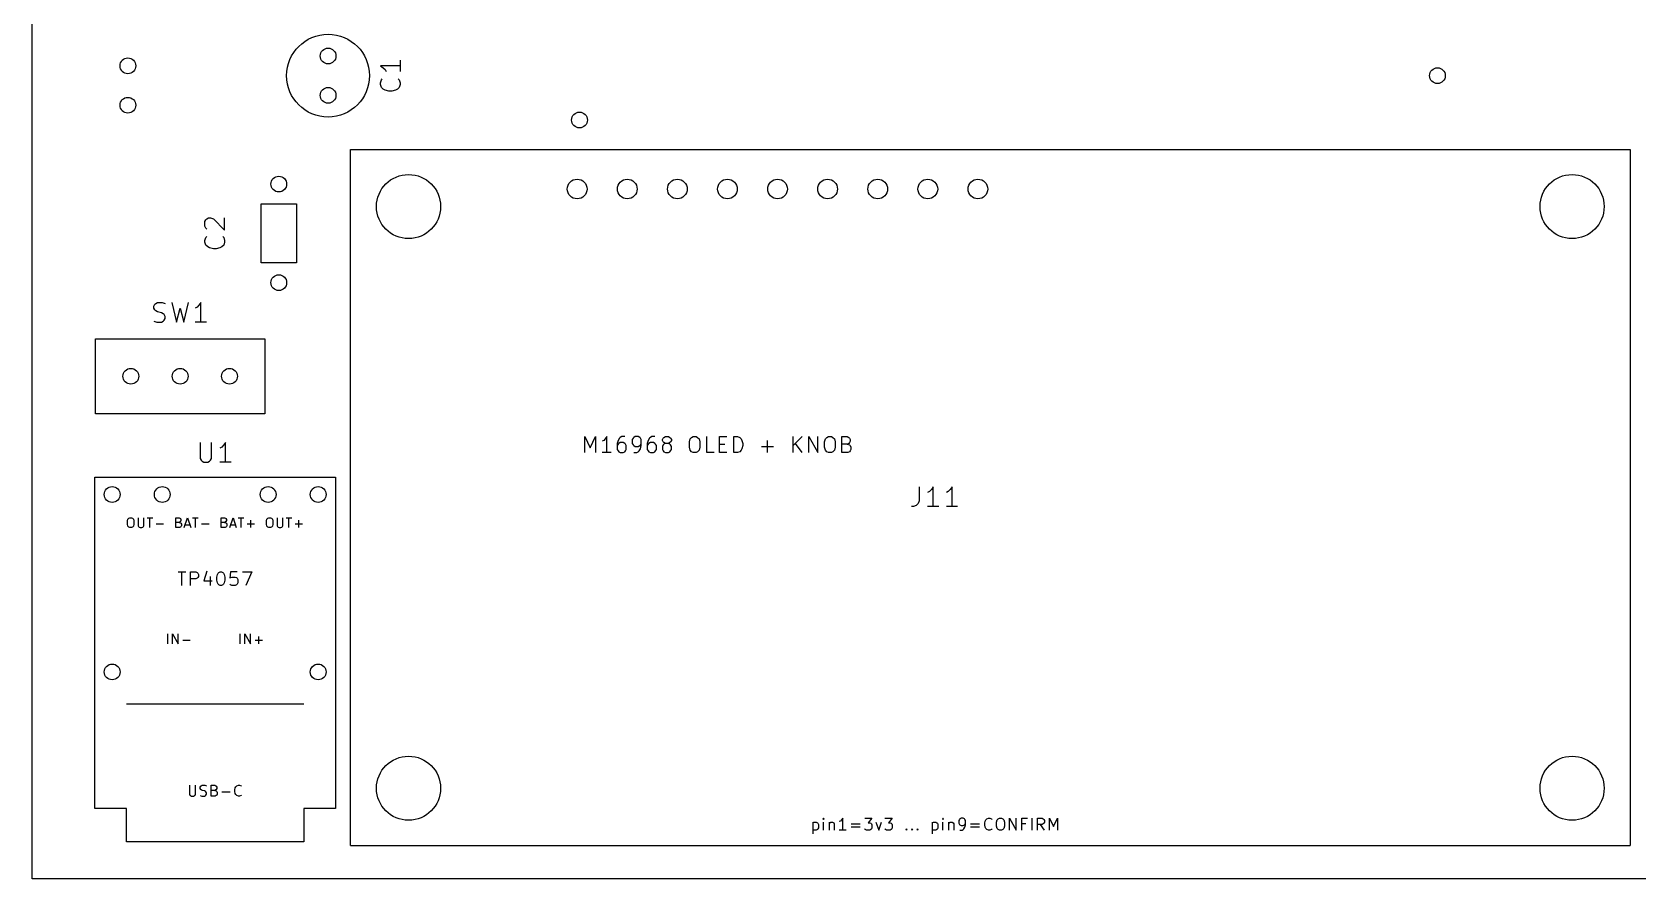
# Model space of a CAD drawing. Header units: millimetres. Extents: x -21 to 136, y 0 to 105.
# Drawn here: x 0 to 81.4, y 0 to 43 of the extents above; entities that cross this region are included whole.
import ezdxf

# ---------------------------------------------------------------- set-up
doc = ezdxf.new("R2010")
doc.units = ezdxf.units.MM
for name, color, linetype in [('EDGE_CUTS', 7, 'CONTINUOUS'), ('F_SILKSCREEN', 7, 'CONTINUOUS'), ('NPTH_3p25MM', 7, 'CONTINUOUS'), ('PTH_0p8MM', 7, 'CONTINUOUS'), ('PTH_1MM', 7, 'CONTINUOUS')]:
    doc.layers.add(name, color=color, linetype=linetype)

msp = doc.modelspace()

# ---------------------------------------------------------------- linework, layer by layer
at = {"layer": 'EDGE_CUTS', "linetype": 'CONTINUOUS'}
for p, q in [((0, 0), (0, 75.268397)), ((136.256756, 0), (0, 0))]:
    msp.add_line(p, q, dxfattribs=at)
at = {"layer": 'F_SILKSCREEN', "linetype": 'CONTINUOUS'}
for p, q in [((18.661575, 41.535715), (18.661575, 40.964287)), ((18.661575, 41.250001), (17.661575, 41.250001)), ((17.661575, 41.250001), (17.804432, 41.154763)), ((17.804432, 41.154763), (17.89967, 41.059525)), ((17.89967, 41.059525), (17.947289, 40.964287)), ((17.661575, 40.392858), (17.709194, 40.535715)), ((17.661575, 40.29762), (17.661575, 40.392858)), ((17.709194, 40.154763), (17.661575, 40.29762)), ((17.709194, 40.535715), (17.756813, 40.583334)), ((17.804432, 40.059525), (17.709194, 40.154763)), ((17.89967, 40.011906), (17.804432, 40.059525)), ((18.090146, 39.964287), (17.89967, 40.011906)), ((18.233003, 39.964287), (18.090146, 39.964287)), ((18.423479, 40.011906), (18.233003, 39.964287)), ((18.518717, 40.059525), (18.423479, 40.011906)), ((18.613956, 40.154763), (18.518717, 40.059525)), ((18.566336, 40.583334), (18.613956, 40.535715)), ((18.613956, 40.535715), (18.661575, 40.392858)), ((18.661575, 40.29762), (18.613956, 40.154763)), ((18.661575, 40.392858), (18.661575, 40.29762)), ((16.136756, 37), (81.036756, 37)), ((16.136756, 1.7), (16.136756, 37)), ((81.036756, 37), (81.036756, 1.7)), ((11.606756, 34.25), (13.406756, 34.25)), ((11.606756, 31.25), (11.606756, 34.25)), ((13.406756, 34.25), (13.406756, 31.25)), ((8.761575, 33.345239), (8.809194, 33.440477)), ((8.809194, 33.440477), (8.856813, 33.488096)), ((8.856813, 33.488096), (8.952051, 33.535715)), ((8.952051, 33.535715), (9.047289, 33.535715)), ((9.047289, 33.535715), (9.190146, 33.488096)), ((9.190146, 33.488096), (9.761575, 32.916668)), ((9.761575, 32.916668), (9.761575, 33.535715)), ((8.761575, 33.107144), (8.761575, 33.345239)), ((8.809194, 33.011906), (8.761575, 33.107144)), ((8.856813, 32.964287), (8.809194, 33.011906)), ((8.809194, 32.535715), (8.856813, 32.583334)), ((9.666336, 32.583334), (9.713956, 32.535715)), ((8.761575, 32.392858), (8.809194, 32.535715)), ((8.761575, 32.29762), (8.761575, 32.392858)), ((8.809194, 32.154763), (8.761575, 32.29762)), ((8.904432, 32.059525), (8.809194, 32.154763)), ((8.99967, 32.011906), (8.904432, 32.059525)), ((9.190146, 31.964287), (8.99967, 32.011906)), ((9.333003, 31.964287), (9.190146, 31.964287)), ((9.523479, 32.011906), (9.333003, 31.964287)), ((9.618717, 32.059525), (9.523479, 32.011906)), ((9.713956, 32.154763), (9.618717, 32.059525)), ((9.713956, 32.535715), (9.761575, 32.392858)), ((9.761575, 32.29762), (9.713956, 32.154763)), ((9.761575, 32.392858), (9.761575, 32.29762)), ((13.406756, 31.25), (11.606756, 31.25)), ((6.173423, 29.054705), (6.221042, 29.149943)), ((6.173423, 28.959467), (6.173423, 29.054705)), ((6.221042, 28.864229), (6.173423, 28.959467)), ((6.221042, 29.149943), (6.268661, 29.197562)), ((6.268661, 28.81661), (6.221042, 28.864229)), ((6.268661, 29.197562), (6.363899, 29.245181)), ((6.363899, 28.768991), (6.268661, 28.81661)), ((6.363899, 29.245181), (6.601994, 29.245181)), ((6.554375, 28.721372), (6.363899, 28.768991)), ((6.649613, 28.673753), (6.554375, 28.721372)), ((6.601994, 29.245181), (6.744851, 29.197562)), ((6.697232, 28.626134), (6.649613, 28.673753)), ((6.744851, 28.530896), (6.697232, 28.626134)), ((6.744851, 28.435658), (6.744851, 28.530896)), ((7.078185, 29.245181), (7.31628, 28.245181)), ((7.31628, 28.245181), (7.506756, 28.959467)), ((7.506756, 28.959467), (7.697232, 28.245181)), ((7.697232, 28.245181), (7.935328, 29.245181)), ((8.363899, 29.007086), (8.268661, 28.959467)), ((8.459137, 29.102324), (8.363899, 29.007086)), ((8.554375, 29.245181), (8.459137, 29.102324)), ((8.554375, 28.245181), (8.554375, 29.245181)), ((6.173423, 28.2928), (6.31628, 28.245181)), ((6.31628, 28.245181), (6.554375, 28.245181)), ((6.554375, 28.245181), (6.649613, 28.2928)), ((6.649613, 28.2928), (6.697232, 28.34042)), ((6.697232, 28.34042), (6.744851, 28.435658)), ((8.840089, 28.245181), (8.268661, 28.245181)), ((3.206756, 27.4), (11.806756, 27.4)), ((3.206756, 23.6), (3.206756, 27.4)), ((11.806756, 27.4), (11.806756, 23.6)), ((11.806756, 23.6), (3.206756, 23.6)), ((8.520851, 22.145181), (8.520851, 21.335658)), ((9.092279, 21.335658), (9.092279, 22.145181)), ((9.711327, 22.002324), (9.616089, 21.907086)), ((9.806565, 22.145181), (9.711327, 22.002324)), ((9.806565, 21.145181), (9.806565, 22.145181)), ((28.032946, 21.636145), (28.032946, 22.436145)), ((28.032946, 22.436145), (28.299612, 21.864717)), ((28.299612, 21.864717), (28.566279, 22.436145)), ((28.566279, 22.436145), (28.566279, 21.636145)), ((28.985327, 22.245669), (28.909136, 22.207574)), ((29.061517, 22.32186), (28.985327, 22.245669)), ((29.137708, 22.436145), (29.061517, 22.32186)), ((29.137708, 21.636145), (29.137708, 22.436145)), ((29.709137, 22.245669), (29.671041, 22.093288)), ((29.671041, 22.093288), (29.671041, 21.788526)), ((29.709137, 22.055193), (29.671041, 21.979002)), ((29.785327, 22.359955), (29.709137, 22.245669)), ((29.747232, 22.093288), (29.709137, 22.055193)), ((29.823422, 22.131383), (29.747232, 22.093288)), ((29.823422, 22.39805), (29.785327, 22.359955)), ((29.899613, 22.436145), (29.823422, 22.39805)), ((29.975803, 22.131383), (29.823422, 22.131383)), ((30.051994, 22.436145), (29.899613, 22.436145)), ((30.051994, 22.093288), (29.975803, 22.131383)), ((30.090089, 22.055193), (30.051994, 22.093288)), ((30.128184, 21.979002), (30.090089, 22.055193)), ((30.471042, 22.359955), (30.432946, 22.283764)), ((30.432946, 22.283764), (30.432946, 22.093288)), ((30.432946, 22.093288), (30.471042, 22.017098)), ((30.509137, 22.39805), (30.471042, 22.359955)), ((30.471042, 22.017098), (30.509137, 21.979002)), ((30.585327, 22.436145), (30.509137, 22.39805)), ((30.737708, 22.436145), (30.585327, 22.436145)), ((30.813899, 22.39805), (30.737708, 22.436145)), ((30.851994, 22.359955), (30.813899, 22.39805)), ((30.813899, 21.979002), (30.851994, 22.017098)), ((30.890089, 22.283764), (30.851994, 22.359955)), ((30.851994, 22.017098), (30.890089, 22.093288)), ((30.890089, 21.979002), (30.890089, 22.283764)), ((31.232947, 22.245669), (31.194851, 22.093288)), ((31.194851, 22.093288), (31.194851, 21.788526)), ((31.232947, 22.055193), (31.194851, 21.979002)), ((31.309137, 22.359955), (31.232947, 22.245669)), ((31.271042, 22.093288), (31.232947, 22.055193)), ((31.347232, 22.131383), (31.271042, 22.093288)), ((31.347232, 22.39805), (31.309137, 22.359955)), ((31.423423, 22.436145), (31.347232, 22.39805)), ((31.499613, 22.131383), (31.347232, 22.131383)), ((31.575804, 22.436145), (31.423423, 22.436145)), ((31.575804, 22.093288), (31.499613, 22.131383)), ((31.613899, 22.055193), (31.575804, 22.093288)), ((31.651994, 21.979002), (31.613899, 22.055193)), ((31.956756, 22.283764), (31.994852, 22.359955)), ((31.956756, 22.245669), (31.956756, 22.283764)), ((31.994852, 22.169479), (31.956756, 22.245669)), ((31.994852, 22.017098), (31.956756, 21.940907)), ((31.994852, 22.359955), (32.032947, 22.39805)), ((32.032947, 22.131383), (31.994852, 22.169479)), ((32.032947, 22.055193), (31.994852, 22.017098)), ((32.032947, 22.39805), (32.109137, 22.436145)), ((32.109137, 22.093288), (32.032947, 22.131383)), ((32.109137, 22.093288), (32.032947, 22.055193)), ((32.109137, 22.436145), (32.261518, 22.436145)), ((32.261518, 22.093288), (32.109137, 22.093288)), ((32.261518, 22.436145), (32.337709, 22.39805)), ((32.337709, 22.131383), (32.261518, 22.093288)), ((32.337709, 22.055193), (32.261518, 22.093288)), ((32.337709, 22.39805), (32.375804, 22.359955)), ((32.375804, 22.169479), (32.337709, 22.131383)), ((32.375804, 22.017098), (32.337709, 22.055193)), ((32.375804, 22.359955), (32.413899, 22.283764)), ((32.413899, 22.245669), (32.375804, 22.169479)), ((32.413899, 21.940907), (32.375804, 22.017098)), ((32.413899, 22.283764), (32.413899, 22.245669)), ((33.328185, 22.169479), (33.366281, 22.32186)), ((33.328185, 21.902812), (33.328185, 22.169479)), ((33.366281, 22.32186), (33.442471, 22.39805)), ((33.442471, 22.39805), (33.518662, 22.436145)), ((33.518662, 22.436145), (33.671043, 22.436145)), ((33.671043, 22.436145), (33.747233, 22.39805)), ((33.747233, 22.39805), (33.823424, 22.32186)), ((33.823424, 22.32186), (33.861519, 22.169479)), ((33.861519, 22.169479), (33.861519, 21.902812)), ((34.204376, 21.636145), (34.204376, 22.436145)), ((34.851995, 21.636145), (34.851995, 22.436145)), ((34.851995, 22.436145), (35.232947, 22.436145)), ((34.851995, 22.055193), (35.118661, 22.055193)), ((35.575805, 21.636145), (35.575805, 22.436145)), ((35.575805, 22.436145), (35.766281, 22.436145)), ((35.766281, 22.436145), (35.880567, 22.39805)), ((35.880567, 22.39805), (35.956757, 22.32186)), ((35.956757, 22.32186), (35.994852, 22.245669)), ((35.994852, 22.245669), (36.032948, 22.093288)), ((36.032948, 22.093288), (36.032948, 21.979002)), ((37.290091, 21.636145), (37.290091, 22.245669)), ((38.585329, 21.636145), (38.585329, 22.436145)), ((39.042472, 22.436145), (38.585329, 21.979002)), ((39.042472, 21.636145), (38.699614, 22.093288)), ((39.385329, 21.636145), (39.385329, 22.436145)), ((39.385329, 22.436145), (39.842472, 21.636145)), ((39.842472, 21.636145), (39.842472, 22.436145)), ((40.185328, 22.169479), (40.223424, 22.32186)), ((40.185328, 21.902812), (40.185328, 22.169479)), ((40.223424, 22.32186), (40.299614, 22.39805)), ((40.299614, 22.39805), (40.375805, 22.436145)), ((40.375805, 22.436145), (40.528186, 22.436145)), ((40.528186, 22.436145), (40.604376, 22.39805)), ((40.604376, 22.39805), (40.680567, 22.32186)), ((40.680567, 22.32186), (40.718662, 22.169479)), ((40.718662, 22.169479), (40.718662, 21.902812)), ((41.061519, 21.636145), (41.061519, 22.436145)), ((41.061519, 22.436145), (41.328185, 22.436145)), ((41.328185, 22.055193), (41.061519, 22.055193)), ((41.328185, 22.436145), (41.404376, 22.39805)), ((41.404376, 22.093288), (41.328185, 22.055193)), ((41.328185, 22.055193), (41.442471, 22.017098)), ((41.404376, 22.39805), (41.442471, 22.359955)), ((41.442471, 22.131383), (41.404376, 22.093288)), ((41.442471, 22.359955), (41.480566, 22.283764)), ((41.480566, 22.207574), (41.442471, 22.131383)), ((41.442471, 22.017098), (41.480566, 21.979002)), ((41.480566, 22.283764), (41.480566, 22.207574)), ((8.520851, 21.335658), (8.56847, 21.24042)), ((8.56847, 21.24042), (8.616089, 21.1928)), ((8.616089, 21.1928), (8.711327, 21.145181)), ((8.901803, 21.145181), (8.997041, 21.1928)), ((8.997041, 21.1928), (9.04466, 21.24042)), ((9.04466, 21.24042), (9.092279, 21.335658)), ((9.616089, 21.907086), (9.520851, 21.859467)), ((29.366279, 21.636145), (28.909136, 21.636145)), ((29.671041, 21.788526), (29.709137, 21.712336)), ((29.709137, 21.712336), (29.747232, 21.67424)), ((29.747232, 21.67424), (29.823422, 21.636145)), ((29.823422, 21.636145), (29.975803, 21.636145)), ((29.975803, 21.636145), (30.051994, 21.67424)), ((30.051994, 21.67424), (30.090089, 21.712336)), ((30.090089, 21.712336), (30.128184, 21.788526)), ((30.128184, 21.788526), (30.128184, 21.979002)), ((30.509137, 21.979002), (30.585327, 21.940907)), ((30.509137, 21.636145), (30.661518, 21.636145)), ((30.585327, 21.940907), (30.737708, 21.940907)), ((30.661518, 21.636145), (30.737708, 21.67424)), ((30.737708, 21.940907), (30.813899, 21.979002)), ((30.737708, 21.67424), (30.775804, 21.712336)), ((30.775804, 21.712336), (30.851994, 21.826621)), ((30.851994, 21.826621), (30.890089, 21.979002)), ((31.194851, 21.788526), (31.232947, 21.712336)), ((31.232947, 21.712336), (31.271042, 21.67424)), ((31.271042, 21.67424), (31.347232, 21.636145)), ((31.347232, 21.636145), (31.499613, 21.636145)), ((31.499613, 21.636145), (31.575804, 21.67424)), ((31.575804, 21.67424), (31.613899, 21.712336)), ((31.613899, 21.712336), (31.651994, 21.788526)), ((31.651994, 21.788526), (31.651994, 21.979002)), ((31.956756, 21.940907), (31.956756, 21.788526)), ((31.956756, 21.788526), (31.994852, 21.712336)), ((31.994852, 21.712336), (32.032947, 21.67424)), ((32.032947, 21.67424), (32.109137, 21.636145)), ((32.109137, 21.636145), (32.261518, 21.636145)), ((32.261518, 21.636145), (32.337709, 21.67424)), ((32.337709, 21.67424), (32.375804, 21.712336)), ((32.375804, 21.712336), (32.413899, 21.788526)), ((32.413899, 21.788526), (32.413899, 21.940907)), ((33.366281, 21.750431), (33.328185, 21.902812)), ((33.442471, 21.67424), (33.366281, 21.750431)), ((33.518662, 21.636145), (33.442471, 21.67424)), ((33.671043, 21.636145), (33.518662, 21.636145)), ((33.747233, 21.67424), (33.671043, 21.636145)), ((33.823424, 21.750431), (33.747233, 21.67424)), ((33.861519, 21.902812), (33.823424, 21.750431)), ((34.585328, 21.636145), (34.204376, 21.636145)), ((35.232947, 21.636145), (34.851995, 21.636145)), ((35.766281, 21.636145), (35.575805, 21.636145)), ((35.880567, 21.67424), (35.766281, 21.636145)), ((35.956757, 21.750431), (35.880567, 21.67424)), ((35.994852, 21.826621), (35.956757, 21.750431)), ((36.032948, 21.979002), (35.994852, 21.826621)), ((36.985329, 21.940907), (37.594853, 21.940907)), ((40.223424, 21.750431), (40.185328, 21.902812)), ((40.299614, 21.67424), (40.223424, 21.750431)), ((40.375805, 21.636145), (40.299614, 21.67424)), ((40.528186, 21.636145), (40.375805, 21.636145)), ((40.604376, 21.67424), (40.528186, 21.636145)), ((40.680567, 21.750431), (40.604376, 21.67424)), ((40.718662, 21.902812), (40.680567, 21.750431)), ((41.366281, 21.636145), (41.061519, 21.636145)), ((41.442471, 21.67424), (41.366281, 21.636145)), ((41.480566, 21.712336), (41.442471, 21.67424)), ((41.480566, 21.979002), (41.518662, 21.902812)), ((41.518662, 21.788526), (41.480566, 21.712336)), ((41.518662, 21.902812), (41.518662, 21.788526)), ((3.182756, 20.376), (15.382756, 20.376)), ((3.182756, 3.576), (3.182756, 20.376)), ((8.711327, 21.145181), (8.901803, 21.145181)), ((10.092279, 21.145181), (9.520851, 21.145181)), ((15.382756, 20.376), (15.382756, 3.576)), ((44.977232, 19.893881), (44.977232, 19.179596)), ((45.501042, 19.655786), (45.405804, 19.608167)), ((45.59628, 19.751024), (45.501042, 19.655786)), ((45.691518, 19.893881), (45.59628, 19.751024)), ((45.691518, 18.893881), (45.691518, 19.893881)), ((46.453423, 19.655786), (46.358185, 19.608167)), ((46.548661, 19.751024), (46.453423, 19.655786)), ((46.643899, 19.893881), (46.548661, 19.751024)), ((46.643899, 18.893881), (46.643899, 19.893881)), ((44.691518, 18.893881), (44.59628, 18.893881)), ((44.834375, 18.9415), (44.691518, 18.893881)), ((44.929613, 19.036739), (44.834375, 18.9415)), ((44.977232, 19.179596), (44.929613, 19.036739)), ((45.977232, 18.893881), (45.405804, 18.893881)), ((46.929613, 18.893881), (46.358185, 18.893881)), ((4.830375, 18.158264), (4.854184, 18.253502)), ((4.830375, 17.991598), (4.830375, 18.158264)), ((4.854184, 17.89636), (4.830375, 17.991598)), ((4.854184, 18.253502), (4.901803, 18.301121)), ((4.901803, 18.301121), (4.949422, 18.324931)), ((4.949422, 18.324931), (5.04466, 18.324931)), ((5.04466, 18.324931), (5.092279, 18.301121)), ((5.092279, 18.301121), (5.139898, 18.253502)), ((5.139898, 18.253502), (5.163708, 18.158264)), ((5.163708, 17.991598), (5.139898, 17.89636)), ((5.163708, 18.158264), (5.163708, 17.991598)), ((5.377994, 18.324931), (5.377994, 17.920169)), ((5.377994, 17.920169), (5.401804, 17.87255)), ((5.639899, 17.87255), (5.663708, 17.920169)), ((5.663708, 17.920169), (5.663708, 18.324931)), ((5.830376, 18.324931), (6.11609, 18.324931)), ((5.973233, 17.824931), (5.973233, 18.324931)), ((6.282756, 18.015407), (6.663709, 18.015407)), ((7.282756, 17.824931), (7.282756, 18.324931)), ((7.282756, 18.324931), (7.449423, 18.324931)), ((7.449423, 18.086836), (7.282756, 18.086836)), ((7.449423, 18.324931), (7.497042, 18.301121)), ((7.497042, 18.110645), (7.449423, 18.086836)), ((7.449423, 18.086836), (7.520851, 18.063026)), ((7.497042, 18.301121), (7.520851, 18.277312)), ((7.520851, 18.134455), (7.497042, 18.110645)), ((7.520851, 18.277312), (7.544661, 18.229693)), ((7.544661, 18.182074), (7.520851, 18.134455)), ((7.520851, 18.063026), (7.544661, 18.039217)), ((7.544661, 18.229693), (7.544661, 18.182074)), ((7.544661, 18.039217), (7.56847, 17.991598)), ((7.56847, 17.920169), (7.544661, 17.87255)), ((7.56847, 17.991598), (7.56847, 17.920169)), ((7.711328, 17.824931), (7.877994, 18.324931)), ((7.758947, 17.967788), (7.997042, 17.967788)), ((7.877994, 18.324931), (8.044661, 17.824931)), ((8.139899, 18.324931), (8.425613, 18.324931)), ((8.282756, 17.824931), (8.282756, 18.324931)), ((8.592279, 18.015407), (8.973232, 18.015407)), ((9.592279, 17.824931), (9.592279, 18.324931)), ((9.592279, 18.324931), (9.758946, 18.324931)), ((9.758946, 18.086836), (9.592279, 18.086836)), ((9.758946, 18.324931), (9.806565, 18.301121)), ((9.806565, 18.110645), (9.758946, 18.086836)), ((9.758946, 18.086836), (9.830374, 18.063026)), ((9.806565, 18.301121), (9.830374, 18.277312)), ((9.830374, 18.134455), (9.806565, 18.110645)), ((9.830374, 18.277312), (9.854184, 18.229693)), ((9.854184, 18.182074), (9.830374, 18.134455)), ((9.830374, 18.063026), (9.854184, 18.039217)), ((9.854184, 18.229693), (9.854184, 18.182074)), ((9.854184, 18.039217), (9.877993, 17.991598)), ((9.877993, 17.920169), (9.854184, 17.87255)), ((9.877993, 17.991598), (9.877993, 17.920169)), ((10.020851, 17.824931), (10.187517, 18.324931)), ((10.06847, 17.967788), (10.306565, 17.967788)), ((10.187517, 18.324931), (10.354184, 17.824931)), ((10.449422, 18.324931), (10.735136, 18.324931)), ((10.592279, 17.824931), (10.592279, 18.324931)), ((10.901802, 18.015407), (11.282755, 18.015407)), ((11.092278, 17.824931), (11.092278, 18.205883)), ((11.877993, 18.158264), (11.901802, 18.253502)), ((11.877993, 17.991598), (11.877993, 18.158264)), ((11.901802, 17.89636), (11.877993, 17.991598)), ((11.901802, 18.253502), (11.949421, 18.301121)), ((11.949421, 18.301121), (11.99704, 18.324931)), ((11.99704, 18.324931), (12.092278, 18.324931)), ((12.092278, 18.324931), (12.139897, 18.301121)), ((12.139897, 18.301121), (12.187516, 18.253502)), ((12.187516, 18.253502), (12.211326, 18.158264)), ((12.211326, 17.991598), (12.187516, 17.89636)), ((12.211326, 18.158264), (12.211326, 17.991598)), ((12.425612, 18.324931), (12.425612, 17.920169)), ((12.425612, 17.920169), (12.449422, 17.87255)), ((12.687517, 17.87255), (12.711326, 17.920169)), ((12.711326, 17.920169), (12.711326, 18.324931)), ((12.877994, 18.324931), (13.163708, 18.324931)), ((13.020851, 17.824931), (13.020851, 18.324931)), ((13.330374, 18.015407), (13.711327, 18.015407)), ((13.52085, 17.824931), (13.52085, 18.205883)), ((4.901803, 17.84874), (4.854184, 17.89636)), ((4.949422, 17.824931), (4.901803, 17.84874)), ((5.04466, 17.824931), (4.949422, 17.824931)), ((5.092279, 17.84874), (5.04466, 17.824931)), ((5.139898, 17.89636), (5.092279, 17.84874)), ((5.401804, 17.87255), (5.425613, 17.84874)), ((5.425613, 17.84874), (5.473232, 17.824931)), ((5.473232, 17.824931), (5.56847, 17.824931)), ((5.56847, 17.824931), (5.616089, 17.84874)), ((5.616089, 17.84874), (5.639899, 17.87255)), ((7.473232, 17.824931), (7.282756, 17.824931)), ((7.520851, 17.84874), (7.473232, 17.824931)), ((7.544661, 17.87255), (7.520851, 17.84874)), ((9.782755, 17.824931), (9.592279, 17.824931)), ((9.830374, 17.84874), (9.782755, 17.824931)), ((9.854184, 17.87255), (9.830374, 17.84874)), ((11.949421, 17.84874), (11.901802, 17.89636)), ((11.99704, 17.824931), (11.949421, 17.84874)), ((12.092278, 17.824931), (11.99704, 17.824931)), ((12.139897, 17.84874), (12.092278, 17.824931)), ((12.187516, 17.89636), (12.139897, 17.84874)), ((12.449422, 17.87255), (12.473231, 17.84874)), ((12.473231, 17.84874), (12.52085, 17.824931)), ((12.52085, 17.824931), (12.616088, 17.824931)), ((12.616088, 17.824931), (12.663707, 17.84874)), ((12.663707, 17.84874), (12.687517, 17.87255)), ((7.399422, 15.582407), (7.799422, 15.582407)), ((7.599422, 14.882407), (7.599422, 15.582407)), ((8.032755, 14.882407), (8.032755, 15.582407)), ((8.032755, 15.582407), (8.299422, 15.582407)), ((8.299422, 15.582407), (8.366089, 15.549074)), ((8.366089, 15.549074), (8.399422, 15.51574)), ((8.399422, 15.51574), (8.432755, 15.449074)), ((8.866089, 15.61574), (8.699422, 15.11574)), ((9.399422, 15.449074), (9.432756, 15.51574)), ((9.432756, 15.51574), (9.466089, 15.549074)), ((9.466089, 15.549074), (9.532756, 15.582407)), ((9.532756, 15.582407), (9.599422, 15.582407)), ((9.599422, 15.582407), (9.666089, 15.549074)), ((9.666089, 15.549074), (9.699422, 15.51574)), ((9.699422, 15.51574), (9.732756, 15.449074)), ((10.066089, 15.582407), (10.032756, 15.249074)), ((10.399423, 15.582407), (10.066089, 15.582407)), ((10.66609, 15.582407), (11.132756, 15.582407)), ((11.132756, 15.582407), (10.832756, 14.882407)), ((8.299422, 15.21574), (8.032755, 15.21574)), ((8.366089, 15.249074), (8.299422, 15.21574)), ((8.399422, 15.282407), (8.366089, 15.249074)), ((8.432755, 15.349074), (8.399422, 15.282407)), ((8.432755, 15.449074), (8.432755, 15.349074)), ((8.699422, 15.11574), (9.132755, 15.11574)), ((9.032755, 15.349074), (9.032755, 14.882407)), ((9.366089, 15.31574), (9.399422, 15.449074)), ((9.366089, 15.149074), (9.366089, 15.31574)), ((9.399422, 15.01574), (9.366089, 15.149074)), ((9.432756, 14.949074), (9.399422, 15.01574)), ((9.466089, 14.91574), (9.432756, 14.949074)), ((9.532756, 14.882407), (9.466089, 14.91574)), ((9.599422, 14.882407), (9.532756, 14.882407)), ((9.666089, 14.91574), (9.599422, 14.882407)), ((9.699422, 14.949074), (9.666089, 14.91574)), ((9.732756, 15.01574), (9.699422, 14.949074)), ((9.732756, 15.449074), (9.766089, 15.31574)), ((9.766089, 15.149074), (9.732756, 15.01574)), ((9.766089, 15.31574), (9.766089, 15.149074)), ((10.032756, 15.249074), (10.066089, 15.282407)), ((10.066089, 14.91574), (10.032756, 14.949074)), ((10.066089, 15.282407), (10.132756, 15.31574)), ((10.132756, 14.882407), (10.066089, 14.91574)), ((10.132756, 15.31574), (10.299423, 15.31574)), ((10.299423, 14.882407), (10.132756, 14.882407)), ((10.299423, 15.31574), (10.366089, 15.282407)), ((10.366089, 14.91574), (10.299423, 14.882407)), ((10.366089, 15.282407), (10.399423, 15.249074)), ((10.399423, 14.949074), (10.366089, 14.91574)), ((10.399423, 15.249074), (10.432756, 15.182407)), ((10.432756, 15.01574), (10.399423, 14.949074)), ((10.432756, 15.182407), (10.432756, 15.01574)), ((6.877994, 11.924931), (6.877994, 12.424931)), ((7.116089, 11.924931), (7.116089, 12.424931)), ((7.116089, 12.424931), (7.401803, 11.924931)), ((7.401803, 11.924931), (7.401803, 12.424931)), ((10.544659, 11.924931), (10.544659, 12.424931)), ((10.782754, 11.924931), (10.782754, 12.424931)), ((10.782754, 12.424931), (11.068468, 11.924931)), ((11.068468, 11.924931), (11.068468, 12.424931)), ((11.49704, 11.924931), (11.49704, 12.305883)), ((7.639899, 12.115407), (8.020852, 12.115407)), ((11.306564, 12.115407), (11.687517, 12.115407)), ((4.782756, 8.876), (13.782756, 8.876)), ((7.973232, 4.7518), (7.973232, 4.306562)), ((7.973232, 4.306562), (7.999422, 4.254181)), ((7.999422, 4.254181), (8.025613, 4.22799)), ((8.025613, 4.22799), (8.077994, 4.2018)), ((8.077994, 4.2018), (8.182756, 4.2018)), ((8.182756, 4.2018), (8.235137, 4.22799)), ((8.235137, 4.22799), (8.261327, 4.254181)), ((8.261327, 4.254181), (8.287518, 4.306562)), ((8.287518, 4.306562), (8.287518, 4.7518)), ((8.523231, 4.647038), (8.549422, 4.699419)), ((8.523231, 4.594657), (8.523231, 4.647038)), ((8.549422, 4.542276), (8.523231, 4.594657)), ((8.523231, 4.22799), (8.601803, 4.2018)), ((8.549422, 4.699419), (8.575612, 4.72561)), ((8.575612, 4.516086), (8.549422, 4.542276)), ((8.575612, 4.72561), (8.627993, 4.7518)), ((8.627993, 4.489895), (8.575612, 4.516086)), ((8.601803, 4.2018), (8.732755, 4.2018)), ((8.627993, 4.7518), (8.758946, 4.7518)), ((8.732755, 4.463705), (8.627993, 4.489895)), ((8.785136, 4.437514), (8.732755, 4.463705)), ((8.732755, 4.2018), (8.785136, 4.22799)), ((8.758946, 4.7518), (8.837517, 4.72561)), ((8.811327, 4.411324), (8.785136, 4.437514)), ((8.785136, 4.22799), (8.811327, 4.254181)), ((8.837517, 4.358943), (8.811327, 4.411324)), ((8.811327, 4.254181), (8.837517, 4.306562)), ((8.837517, 4.306562), (8.837517, 4.358943)), ((9.073232, 4.2018), (9.073232, 4.7518)), ((9.073232, 4.7518), (9.256565, 4.7518)), ((9.256565, 4.489895), (9.073232, 4.489895)), ((9.282756, 4.2018), (9.073232, 4.2018)), ((9.256565, 4.7518), (9.308946, 4.72561)), ((9.308946, 4.516086), (9.256565, 4.489895)), ((9.256565, 4.489895), (9.335137, 4.463705)), ((9.335137, 4.22799), (9.282756, 4.2018)), ((9.308946, 4.72561), (9.335137, 4.699419)), ((9.335137, 4.542276), (9.308946, 4.516086)), ((9.335137, 4.699419), (9.361327, 4.647038)), ((9.361327, 4.594657), (9.335137, 4.542276)), ((9.335137, 4.463705), (9.361327, 4.437514)), ((9.361327, 4.254181), (9.335137, 4.22799)), ((9.361327, 4.647038), (9.361327, 4.594657)), ((9.361327, 4.437514), (9.387518, 4.385133)), ((9.387518, 4.306562), (9.361327, 4.254181)), ((9.387518, 4.385133), (9.387518, 4.306562)), ((9.623232, 4.411324), (10.04228, 4.411324)), ((10.277993, 4.516086), (10.304184, 4.620848)), ((10.277993, 4.437514), (10.277993, 4.516086)), ((10.304184, 4.332752), (10.277993, 4.437514)), ((10.304184, 4.620848), (10.330374, 4.673229)), ((10.330374, 4.280371), (10.304184, 4.332752)), ((10.330374, 4.673229), (10.382755, 4.72561)), ((10.382755, 4.22799), (10.330374, 4.280371)), ((10.382755, 4.72561), (10.461327, 4.7518)), ((10.461327, 4.2018), (10.382755, 4.22799)), ((10.461327, 4.7518), (10.513708, 4.7518)), ((10.513708, 4.2018), (10.461327, 4.2018)), ((10.513708, 4.7518), (10.592279, 4.72561)), ((10.592279, 4.22799), (10.513708, 4.2018)), ((10.592279, 4.72561), (10.61847, 4.699419)), ((10.61847, 4.254181), (10.592279, 4.22799)), ((4.782756, 3.576), (3.182756, 3.576)), ((4.782756, 1.876), (4.782756, 3.576)), ((13.782756, 3.576), (13.782756, 1.876)), ((15.382756, 3.576), (13.782756, 3.576)), ((39.586757, 2.878669), (39.586757, 2.278669)), ((39.586757, 2.850098), (39.6439, 2.878669)), ((39.6439, 2.478669), (39.586757, 2.50724)), ((39.6439, 2.878669), (39.758185, 2.878669)), ((39.758185, 2.478669), (39.6439, 2.478669)), ((39.758185, 2.878669), (39.815328, 2.850098)), ((39.815328, 2.50724), (39.758185, 2.478669)), ((39.815328, 2.850098), (39.8439, 2.821526)), ((39.8439, 2.535812), (39.815328, 2.50724)), ((39.8439, 2.821526), (39.872471, 2.764383)), ((39.872471, 2.592955), (39.8439, 2.535812)), ((39.872471, 2.764383), (39.872471, 2.592955)), ((40.129614, 3.078669), (40.101042, 3.050098)), ((40.101042, 3.050098), (40.129614, 3.021526)), ((40.158185, 3.050098), (40.129614, 3.078669)), ((40.129614, 3.078669), (40.129614, 3.021526)), ((40.129614, 3.021526), (40.158185, 3.050098)), ((40.129614, 2.478669), (40.129614, 2.878669)), ((40.415328, 2.878669), (40.415328, 2.478669)), ((40.415328, 2.821526), (40.443899, 2.850098)), ((40.443899, 2.850098), (40.501042, 2.878669)), ((40.501042, 2.878669), (40.586756, 2.878669)), ((40.586756, 2.878669), (40.643899, 2.850098)), ((40.643899, 2.850098), (40.672471, 2.792955)), ((40.672471, 2.792955), (40.672471, 2.478669)), ((40.986756, 2.935812), (40.929613, 2.90724)), ((41.27247, 2.478669), (40.929613, 2.478669)), ((41.043899, 2.992955), (40.986756, 2.935812)), ((41.101042, 3.078669), (41.043899, 2.992955)), ((41.101042, 2.478669), (41.101042, 3.078669)), ((41.529614, 2.792955), (41.986757, 2.792955)), ((41.986757, 2.621526), (41.529614, 2.621526)), ((42.215328, 3.078669), (42.586756, 3.078669)), ((42.243899, 2.50724), (42.215328, 2.535812)), ((42.301042, 2.478669), (42.243899, 2.50724)), ((42.472471, 2.478669), (42.301042, 2.478669)), ((42.586756, 3.078669), (42.386756, 2.850098)), ((42.386756, 2.850098), (42.472471, 2.850098)), ((42.472471, 2.850098), (42.529614, 2.821526)), ((42.529614, 2.50724), (42.472471, 2.478669)), ((42.529614, 2.821526), (42.558185, 2.792955)), ((42.558185, 2.535812), (42.529614, 2.50724)), ((42.558185, 2.792955), (42.586756, 2.735812)), ((42.586756, 2.592955), (42.558185, 2.535812)), ((42.586756, 2.735812), (42.586756, 2.592955)), ((42.786757, 2.878669), (42.929614, 2.478669)), ((42.929614, 2.478669), (43.072471, 2.878669)), ((43.2439, 3.078669), (43.615328, 3.078669)), ((43.272471, 2.50724), (43.2439, 2.535812)), ((43.329614, 2.478669), (43.272471, 2.50724)), ((43.501043, 2.478669), (43.329614, 2.478669)), ((43.615328, 3.078669), (43.415328, 2.850098)), ((43.415328, 2.850098), (43.501043, 2.850098)), ((43.501043, 2.850098), (43.558186, 2.821526)), ((43.558186, 2.50724), (43.501043, 2.478669)), ((43.558186, 2.821526), (43.586757, 2.792955)), ((43.586757, 2.535812), (43.558186, 2.50724)), ((43.586757, 2.792955), (43.615328, 2.735812)), ((43.615328, 2.592955), (43.586757, 2.535812)), ((43.615328, 2.735812), (43.615328, 2.592955)), ((44.301043, 2.50724), (44.329615, 2.535812)), ((44.329615, 2.478669), (44.301043, 2.50724)), ((44.329615, 2.535812), (44.358186, 2.50724)), ((44.329615, 2.535812), (44.329615, 2.478669)), ((44.358186, 2.50724), (44.329615, 2.478669)), ((44.586757, 2.50724), (44.615329, 2.535812)), ((44.615329, 2.478669), (44.586757, 2.50724)), ((44.615329, 2.535812), (44.6439, 2.50724)), ((44.615329, 2.535812), (44.615329, 2.478669)), ((44.6439, 2.50724), (44.615329, 2.478669)), ((44.872471, 2.50724), (44.901043, 2.535812)), ((44.901043, 2.478669), (44.872471, 2.50724)), ((44.901043, 2.535812), (44.929614, 2.50724)), ((44.901043, 2.535812), (44.901043, 2.478669)), ((44.929614, 2.50724), (44.901043, 2.478669)), ((45.6439, 2.878669), (45.6439, 2.278669)), ((45.6439, 2.850098), (45.701043, 2.878669)), ((45.701043, 2.478669), (45.6439, 2.50724)), ((45.701043, 2.878669), (45.815328, 2.878669)), ((45.815328, 2.478669), (45.701043, 2.478669)), ((45.815328, 2.878669), (45.872471, 2.850098)), ((45.872471, 2.50724), (45.815328, 2.478669)), ((45.872471, 2.850098), (45.901043, 2.821526)), ((45.901043, 2.535812), (45.872471, 2.50724)), ((45.901043, 2.821526), (45.929614, 2.764383)), ((45.929614, 2.592955), (45.901043, 2.535812)), ((45.929614, 2.764383), (45.929614, 2.592955)), ((46.186757, 3.078669), (46.158185, 3.050098)), ((46.158185, 3.050098), (46.186757, 3.021526)), ((46.215328, 3.050098), (46.186757, 3.078669)), ((46.186757, 3.078669), (46.186757, 3.021526)), ((46.186757, 3.021526), (46.215328, 3.050098)), ((46.186757, 2.478669), (46.186757, 2.878669)), ((46.472471, 2.878669), (46.472471, 2.478669)), ((46.472471, 2.821526), (46.501042, 2.850098)), ((46.501042, 2.850098), (46.558185, 2.878669)), ((46.558185, 2.878669), (46.643899, 2.878669)), ((46.643899, 2.878669), (46.701042, 2.850098)), ((46.701042, 2.850098), (46.729614, 2.792955)), ((46.729614, 2.792955), (46.729614, 2.478669)), ((47.015328, 3.021526), (46.986756, 2.964383)), ((46.986756, 2.964383), (46.986756, 2.821526)), ((46.986756, 2.821526), (47.015328, 2.764383)), ((47.043899, 3.050098), (47.015328, 3.021526)), ((47.015328, 2.764383), (47.043899, 2.735812)), ((47.101042, 3.078669), (47.043899, 3.050098)), ((47.043899, 2.735812), (47.101042, 2.70724)), ((47.043899, 2.478669), (47.158185, 2.478669)), ((47.215328, 3.078669), (47.101042, 3.078669)), ((47.101042, 2.70724), (47.215328, 2.70724)), ((47.158185, 2.478669), (47.215328, 2.50724)), ((47.272471, 3.050098), (47.215328, 3.078669)), ((47.215328, 2.70724), (47.272471, 2.735812)), ((47.215328, 2.50724), (47.243899, 2.535812)), ((47.243899, 2.535812), (47.301042, 2.621526)), ((47.301042, 3.021526), (47.272471, 3.050098)), ((47.272471, 2.735812), (47.301042, 2.764383)), ((47.329613, 2.964383), (47.301042, 3.021526)), ((47.301042, 2.764383), (47.329613, 2.821526)), ((47.301042, 2.621526), (47.329613, 2.735812)), ((47.329613, 2.735812), (47.329613, 2.964383)), ((47.586757, 2.792955), (48.0439, 2.792955)), ((48.0439, 2.621526), (47.586757, 2.621526)), ((48.301042, 2.821526), (48.329614, 2.935812)), ((48.301042, 2.735812), (48.301042, 2.821526)), ((48.329614, 2.621526), (48.301042, 2.735812)), ((48.329614, 2.935812), (48.358185, 2.992955)), ((48.358185, 2.564383), (48.329614, 2.621526)), ((48.358185, 2.992955), (48.415328, 3.050098)), ((48.415328, 2.50724), (48.358185, 2.564383)), ((48.415328, 3.050098), (48.501042, 3.078669)), ((48.501042, 2.478669), (48.415328, 2.50724)), ((48.501042, 3.078669), (48.558185, 3.078669)), ((48.558185, 2.478669), (48.501042, 2.478669)), ((48.558185, 3.078669), (48.643899, 3.050098)), ((48.643899, 2.50724), (48.558185, 2.478669)), ((48.643899, 3.050098), (48.672471, 3.021526)), ((48.672471, 2.535812), (48.643899, 2.50724)), ((48.901042, 2.878669), (48.929614, 2.992955)), ((48.901042, 2.678669), (48.901042, 2.878669)), ((48.929614, 2.564383), (48.901042, 2.678669)), ((48.929614, 2.992955), (48.986757, 3.050098)), ((48.986757, 2.50724), (48.929614, 2.564383)), ((48.986757, 3.050098), (49.043899, 3.078669)), ((49.043899, 2.478669), (48.986757, 2.50724)), ((49.043899, 3.078669), (49.158185, 3.078669)), ((49.158185, 2.478669), (49.043899, 2.478669)), ((49.158185, 3.078669), (49.215328, 3.050098)), ((49.215328, 2.50724), (49.158185, 2.478669)), ((49.215328, 3.050098), (49.272471, 2.992955)), ((49.272471, 2.564383), (49.215328, 2.50724)), ((49.272471, 2.992955), (49.301042, 2.878669)), ((49.301042, 2.678669), (49.272471, 2.564383)), ((49.301042, 2.878669), (49.301042, 2.678669)), ((49.558185, 2.478669), (49.558185, 3.078669)), ((49.558185, 3.078669), (49.901042, 2.478669)), ((49.901042, 2.478669), (49.901042, 3.078669)), ((50.186756, 2.478669), (50.186756, 3.078669)), ((50.186756, 3.078669), (50.47247, 3.078669)), ((50.386756, 2.792955), (50.186756, 2.792955)), ((50.701042, 2.478669), (50.701042, 3.078669)), ((50.986756, 2.478669), (50.986756, 3.078669)), ((50.986756, 3.078669), (51.215327, 3.078669)), ((51.215327, 2.764383), (50.986756, 2.764383)), ((51.329613, 2.478669), (51.129613, 2.764383)), ((51.215327, 3.078669), (51.27247, 3.050098)), ((51.27247, 2.792955), (51.215327, 2.764383)), ((51.27247, 3.050098), (51.301041, 3.021526)), ((51.301041, 2.821526), (51.27247, 2.792955)), ((51.301041, 3.021526), (51.329613, 2.964383)), ((51.329613, 2.878669), (51.301041, 2.821526)), ((51.329613, 2.964383), (51.329613, 2.878669)), ((51.586756, 2.478669), (51.586756, 3.078669)), ((51.586756, 3.078669), (51.786756, 2.650098)), ((51.786756, 2.650098), (51.986756, 3.078669)), ((51.986756, 3.078669), (51.986756, 2.478669)), ((13.782756, 1.876), (4.782756, 1.876)), ((16.136756, 1.7), (81.036756, 1.7))]:
    msp.add_line(p, q, dxfattribs=at)
at = {"layer": 'F_SILKSCREEN'}
msp.add_circle((15.006756, 40.75), 2.1, dxfattribs=at)
at = {"layer": 'NPTH_3p25MM'}
for centre in [(19.087, 34.11), (78.087, 34.11), (19.087, 4.6), (78.087, 4.6)]:
    msp.add_circle(centre, 1.625, dxfattribs=at)
at = {"layer": 'PTH_0p8MM'}
for centre in [(4.857, 41.25), (15.007, 41.75), (71.257, 40.75), (15.007, 39.75), (4.857, 39.25), (27.757, 38.5), (12.507, 35.25), (12.507, 30.25), (5.007, 25.5), (7.507, 25.5), (10.007, 25.5), (4.059, 19.5), (6.599, 19.5), (11.967, 19.5), (14.507, 19.5), (4.059, 10.5), (14.507, 10.5)]:
    msp.add_circle(centre, 0.4, dxfattribs=at)
at = {"layer": 'PTH_1MM'}
for centre in [(27.637, 35), (30.177, 35), (32.717, 35), (35.257, 35), (37.797, 35), (40.337, 35), (42.877, 35), (45.417, 35), (47.957, 35)]:
    msp.add_circle(centre, 0.5, dxfattribs=at)

doc.saveas('drawing.dxf')
